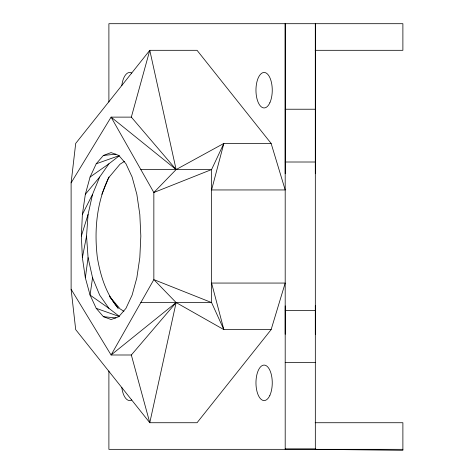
<?xml version="1.0" encoding="UTF-8"?>
<svg xmlns="http://www.w3.org/2000/svg" width="474" height="474" viewBox="0 0 474 474"><rect width="100%" height="100%" fill="white"/><g stroke="black" fill="none" stroke-linecap="round" stroke-linejoin="round"><path stroke-width="0.71" d="M285.194 334.271L285.194 305.89M285.194 173.721L285.194 23.7L285.194 449.328M315.323 334.271L315.323 306.014M315.323 173.721L315.323 23.7L315.323 449.328L402.888 450.3L402.888 422.731L315.163 422.731M81.362 236.064L82.375 214.461L85.344 194.328L90.072 177.045L96.228 163.779L103.397 155.442L111.094 152.598L118.79 155.442L125.96 163.779L132.122 177.045L136.844 194.328L139.818 214.461L140.831 236.064L139.818 257.666L136.844 277.794L132.122 295.077L125.96 308.343L118.79 316.679L111.094 319.523L103.397 316.679L96.228 308.343L90.072 295.077L85.344 277.794L82.375 257.666L81.362 236.064L88.075 214.461L92.549 194.328L99.664 177.045L108.937 163.779L119.175 155.881M82.375 257.666L86.546 236.064L88.075 214.461M271.128 329.626L223.864 329.626L211.588 283.061L285.194 283.061L271.128 329.626L197.042 422.731L149.784 422.731L75.698 329.626L71.112 289.264L71.112 182.857L75.698 143.415L149.784 50.309L197.042 50.309L271.128 143.415L285.194 189.95L211.588 189.95L223.864 143.415L271.128 143.415M85.344 277.794L88.075 257.666L86.546 236.064M88.075 257.666L92.549 277.794L90.072 295.077L108.937 308.343L119.175 316.241M140.831 302.566L211.588 302.566L153.849 279.613L176.121 302.566L149.784 422.731L131.334 354.996L176.121 302.566L223.864 329.626L211.588 302.566L211.588 169.556L223.864 143.415L176.121 169.556L153.849 192.509L153.849 279.613L111.094 354.996L71.112 289.264M101.839 194.328L108.961 177.045C96.66 201.906 94.059 230.394 97.366 257.666C100.476 275.856 106.123 294.034 118.233 308.343L112.694 300.771M176.121 169.556L131.334 117.125L149.784 50.309L176.121 169.556L111.094 117.125L71.112 182.857M82.375 214.461L92.549 194.328M85.344 194.328L99.664 177.045M108.854 177.495L119.987 164.235L124.52 161.32M176.121 302.566L111.094 354.996L131.334 354.996M90.072 177.045L108.937 163.779M96.228 163.779L119.051 155.685M103.397 155.442L115.893 154.168M315.163 50.309L402.888 50.309L402.888 23.7L108.896 23.7L108.896 102.011M285.194 109.227L315.323 109.227M131.334 117.125L111.094 117.125L153.849 192.509L211.588 169.556L140.831 169.556M285.194 162.007L315.323 162.007M285.194 310.5L315.323 310.5M285.194 362.45L315.323 362.45M285.194 448.884L315.323 448.884M402.888 449.328L108.896 449.346L108.896 371.035M103.397 316.679L115.893 317.953M96.228 308.343L119.051 316.436M123.915 311.323L119.987 308.793L109.322 296.084L111.84 299.609M108.937 308.343L99.664 295.077L92.549 277.794M315.323 137.857L315.323 138.337M315.323 165.746L315.323 166.232M315.323 305.89L315.323 306.376M131.778 399.961A17.734 8.147 -90 0 1 121.8 387.418M121.8 85.61A17.734 8.147 -90 0 1 131.778 73.067M269.872 395.369A17.734 8.147 -90 0 0 266.216 365.697A17.734 8.147 -90 0 0 256.238 387.418A17.734 8.147 -90 0 0 269.872 395.369M269.872 102.74A17.734 8.147 -90 0 0 266.216 73.067A17.734 8.147 -90 0 0 256.238 94.788A17.734 8.147 -90 0 0 269.872 102.74"/></g></svg>
